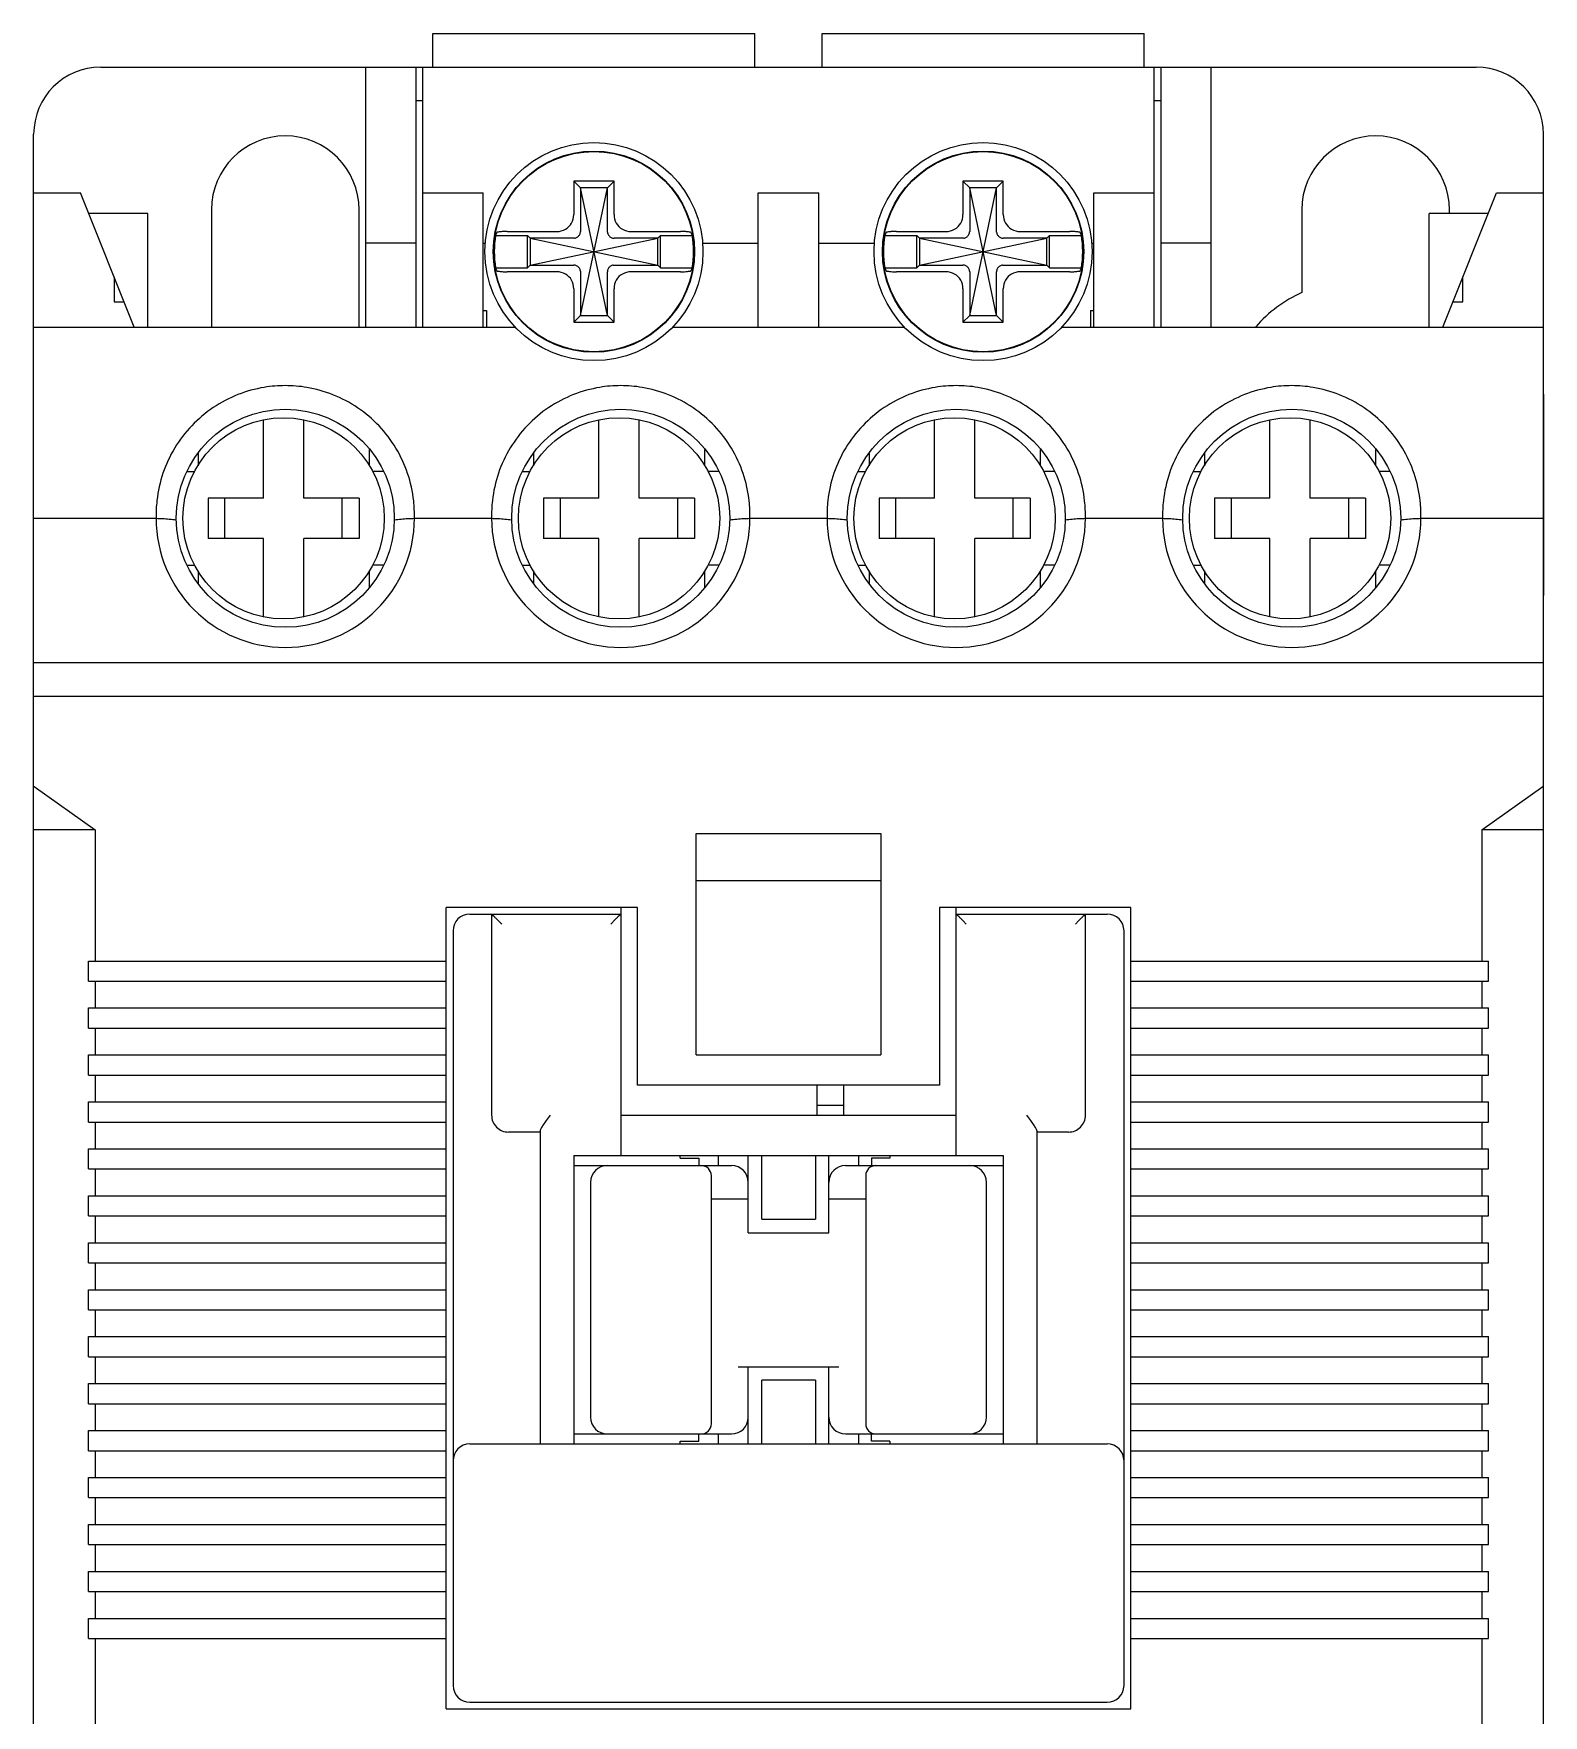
# Model space of a CAD drawing. Header units: millimetres. Extents: x -2525 to -2220, y -734 to -658.
# Drawn here: x -2525.5 to -2480.5, y -707.7 to -657.6 of the extents above; entities that cross this region are included whole.
import ezdxf

# ---------------------------------------------------------------- set-up
doc = ezdxf.new("R2010")
doc.units = ezdxf.units.MM

msp = doc.modelspace()

# ---------------------------------------------------------------- linework, layer by layer
at = {"linetype": 'Continuous'}
for p, q in [((-2513.573, -658.564), (-2513.573, -657.564)), ((-2513.573, -657.564), (-2503.973, -657.564)), ((-2503.973, -658.564), (-2503.973, -657.564)), ((-2501.973, -658.564), (-2501.973, -657.564)), ((-2501.973, -657.564), (-2492.373, -657.564)), ((-2492.373, -658.564), (-2492.373, -657.564)), ((-2523.473, -658.564), (-2482.473, -658.564)), ((-2515.573, -666.314), (-2515.573, -658.564)), ((-2514.073, -666.314), (-2514.073, -658.564)), ((-2513.873, -666.314), (-2513.873, -658.564)), ((-2492.073, -666.314), (-2492.073, -658.564)), ((-2491.873, -658.564), (-2491.873, -666.314)), ((-2490.373, -666.314), (-2490.373, -658.564)), ((-2513.873, -659.564), (-2514.073, -659.564)), ((-2491.873, -659.564), (-2492.073, -659.564)), ((-2525.473, -730.064), (-2525.473, -660.564)), ((-2480.473, -730.064), (-2480.473, -660.564)), ((-2525.473, -662.314), (-2524.073, -662.314)), ((-2522.473, -666.314), (-2524.073, -662.314)), ((-2513.873, -662.314), (-2512.073, -662.314)), ((-2512.073, -666.314), (-2512.073, -662.314)), ((-2509.373, -661.964), (-2509.373, -662.959)), ((-2509.173, -662.164), (-2509.373, -661.964)), ((-2508.173, -661.964), (-2509.373, -661.964)), ((-2509.173, -665.964), (-2508.373, -662.164)), ((-2509.173, -662.164), (-2509.173, -663.462)), ((-2508.373, -665.964), (-2509.173, -662.164)), ((-2508.373, -662.164), (-2509.173, -662.164)), ((-2508.373, -662.164), (-2508.173, -661.964)), ((-2508.373, -663.462), (-2508.373, -662.164)), ((-2508.173, -662.959), (-2508.173, -661.964)), ((-2503.873, -666.314), (-2503.873, -662.314)), ((-2503.873, -662.314), (-2502.073, -662.314)), ((-2502.073, -666.314), (-2502.073, -662.314)), ((-2497.773, -661.964), (-2497.773, -662.959)), ((-2497.573, -662.164), (-2497.773, -661.964)), ((-2496.573, -661.964), (-2497.773, -661.964)), ((-2497.573, -665.964), (-2496.773, -662.164)), ((-2497.573, -662.164), (-2497.573, -663.462)), ((-2496.773, -665.964), (-2497.573, -662.164)), ((-2496.773, -662.164), (-2497.573, -662.164)), ((-2496.773, -662.164), (-2496.573, -661.964)), ((-2496.773, -663.462), (-2496.773, -662.164)), ((-2496.573, -662.959), (-2496.573, -661.964)), ((-2493.873, -666.314), (-2493.873, -662.314)), ((-2493.873, -662.314), (-2492.073, -662.314)), ((-2483.473, -666.314), (-2481.873, -662.314)), ((-2481.873, -662.314), (-2480.473, -662.314)), ((-2520.173, -662.814), (-2520.173, -666.314)), ((-2515.773, -666.314), (-2515.773, -662.814)), ((-2487.673, -662.814), (-2487.673, -665.283)), ((-2483.273, -662.927), (-2483.273, -662.814)), ((-2522.073, -662.927), (-2523.827, -662.927)), ((-2522.073, -666.314), (-2522.073, -662.927)), ((-2483.873, -666.314), (-2483.873, -662.927)), ((-2482.12, -662.927), (-2483.873, -662.927)), ((-2514.073, -663.814), (-2515.573, -663.814)), ((-2512.073, -663.814), (-2512.014, -663.814)), ((-2511.703, -663.584), (-2510.753, -663.584)), ((-2511.357, -663.464), (-2509.878, -663.464)), ((-2510.753, -664.544), (-2510.753, -663.584)), ((-2510.673, -663.664), (-2510.753, -663.584)), ((-2510.673, -663.664), (-2510.673, -664.464)), ((-2510.673, -663.664), (-2506.873, -664.464)), ((-2510.673, -664.464), (-2506.873, -663.664)), ((-2509.375, -663.664), (-2510.673, -663.664)), ((-2506.873, -663.664), (-2508.171, -663.664)), ((-2507.668, -663.464), (-2506.189, -663.464)), ((-2506.873, -663.664), (-2506.793, -663.584)), ((-2506.873, -664.464), (-2506.873, -663.664)), ((-2506.793, -664.544), (-2506.793, -663.584)), ((-2506.793, -663.584), (-2505.844, -663.584)), ((-2505.533, -663.814), (-2503.873, -663.814)), ((-2502.073, -663.814), (-2500.414, -663.814)), ((-2500.103, -663.584), (-2499.153, -663.584)), ((-2499.757, -663.464), (-2498.278, -663.464)), ((-2499.153, -664.544), (-2499.153, -663.584)), ((-2499.073, -663.664), (-2499.153, -663.584)), ((-2499.073, -663.664), (-2499.073, -664.464)), ((-2499.073, -664.464), (-2495.273, -663.664)), ((-2497.775, -663.664), (-2499.073, -663.664)), ((-2499.073, -663.664), (-2495.273, -664.464)), ((-2495.273, -663.664), (-2496.571, -663.664)), ((-2496.068, -663.464), (-2494.589, -663.464)), ((-2495.273, -663.664), (-2495.193, -663.584)), ((-2495.273, -664.464), (-2495.273, -663.664)), ((-2495.193, -664.544), (-2495.193, -663.584)), ((-2495.193, -663.584), (-2494.244, -663.584)), ((-2493.933, -663.814), (-2493.873, -663.814)), ((-2490.373, -663.814), (-2491.873, -663.814)), ((-2523.073, -664.814), (-2523.073, -665.564)), ((-2511.703, -664.544), (-2510.753, -664.544)), ((-2509.878, -664.664), (-2511.357, -664.664)), ((-2510.673, -664.464), (-2510.753, -664.544)), ((-2510.673, -664.464), (-2509.375, -664.464)), ((-2509.173, -664.666), (-2509.173, -665.964)), ((-2508.373, -665.964), (-2508.373, -664.666)), ((-2508.171, -664.464), (-2506.873, -664.464)), ((-2506.189, -664.664), (-2507.668, -664.664)), ((-2506.873, -664.464), (-2506.793, -664.544)), ((-2506.793, -664.544), (-2505.844, -664.544)), ((-2500.103, -664.544), (-2499.153, -664.544)), ((-2498.278, -664.664), (-2499.757, -664.664)), ((-2499.073, -664.464), (-2499.153, -664.544)), ((-2499.073, -664.464), (-2497.775, -664.464)), ((-2497.573, -664.666), (-2497.573, -665.964)), ((-2496.773, -665.964), (-2496.773, -664.666)), ((-2496.571, -664.464), (-2495.273, -664.464)), ((-2494.589, -664.664), (-2496.068, -664.664)), ((-2495.273, -664.464), (-2495.193, -664.544)), ((-2495.193, -664.544), (-2494.244, -664.544)), ((-2482.873, -665.564), (-2482.873, -664.814)), ((-2509.373, -665.169), (-2509.373, -666.164)), ((-2508.173, -666.164), (-2508.173, -665.169)), ((-2497.773, -665.169), (-2497.773, -666.164)), ((-2496.573, -666.164), (-2496.573, -665.169)), ((-2523.073, -665.564), (-2522.773, -665.564)), ((-2512.073, -665.814), (-2511.973, -665.814)), ((-2511.973, -665.814), (-2511.973, -666.314)), ((-2493.973, -665.814), (-2493.973, -666.314)), ((-2493.973, -665.814), (-2493.873, -665.814)), ((-2483.173, -665.564), (-2482.873, -665.564)), ((-2525.473, -666.314), (-2511.119, -666.314)), ((-2509.173, -665.964), (-2509.373, -666.164)), ((-2509.373, -666.164), (-2508.173, -666.164)), ((-2509.173, -665.964), (-2508.373, -665.964)), ((-2508.373, -665.964), (-2508.173, -666.164)), ((-2506.428, -666.314), (-2499.519, -666.314)), ((-2497.573, -665.964), (-2497.773, -666.164)), ((-2497.773, -666.164), (-2496.573, -666.164)), ((-2497.573, -665.964), (-2496.773, -665.964)), ((-2496.773, -665.964), (-2496.573, -666.164)), ((-2494.828, -666.314), (-2480.473, -666.314)), ((-2518.623, -671.414), (-2518.623, -669.074)), ((-2517.423, -671.414), (-2517.423, -669.074)), ((-2508.623, -671.414), (-2508.623, -669.074)), ((-2507.423, -671.414), (-2507.423, -669.074)), ((-2498.623, -671.414), (-2498.623, -669.074)), ((-2497.423, -671.414), (-2497.423, -669.074)), ((-2488.623, -671.414), (-2488.623, -669.074)), ((-2487.423, -671.414), (-2487.423, -669.074)), ((-2520.573, -670.085), (-2520.573, -670.449)), ((-2515.473, -669.963), (-2515.473, -670.449)), ((-2510.573, -670.085), (-2510.573, -670.449)), ((-2505.473, -669.963), (-2505.473, -670.449)), ((-2500.573, -670.085), (-2500.573, -670.449)), ((-2495.473, -669.963), (-2495.473, -670.449)), ((-2490.573, -670.085), (-2490.573, -670.449)), ((-2485.473, -669.963), (-2485.473, -670.449)), ((-2520.891, -670.614), (-2520.673, -670.614)), ((-2515.055, -670.614), (-2515.374, -670.614)), ((-2510.891, -670.614), (-2510.673, -670.614)), ((-2505.055, -670.614), (-2505.374, -670.614)), ((-2500.891, -670.614), (-2500.673, -670.614)), ((-2495.055, -670.614), (-2495.374, -670.614)), ((-2490.891, -670.614), (-2490.673, -670.614)), ((-2485.055, -670.614), (-2485.374, -670.614)), ((-2520.273, -671.414), (-2520.273, -672.614)), ((-2518.623, -671.414), (-2520.273, -671.414)), ((-2519.773, -672.614), (-2519.773, -671.414)), ((-2515.773, -671.414), (-2517.423, -671.414)), ((-2516.273, -672.614), (-2516.273, -671.414)), ((-2515.773, -671.414), (-2515.773, -672.614)), ((-2510.273, -671.414), (-2510.273, -672.614)), ((-2508.623, -671.414), (-2510.273, -671.414)), ((-2509.773, -672.614), (-2509.773, -671.414)), ((-2505.773, -671.414), (-2507.423, -671.414)), ((-2506.273, -672.614), (-2506.273, -671.414)), ((-2505.773, -671.414), (-2505.773, -672.614)), ((-2500.273, -671.414), (-2500.273, -672.614)), ((-2498.623, -671.414), (-2500.273, -671.414)), ((-2499.773, -672.614), (-2499.773, -671.414)), ((-2495.773, -671.414), (-2497.423, -671.414)), ((-2496.273, -672.614), (-2496.273, -671.414)), ((-2495.773, -671.414), (-2495.773, -672.614)), ((-2490.273, -671.414), (-2490.273, -672.614)), ((-2488.623, -671.414), (-2490.273, -671.414)), ((-2489.773, -672.614), (-2489.773, -671.414)), ((-2485.773, -671.414), (-2487.423, -671.414)), ((-2486.273, -672.614), (-2486.273, -671.414)), ((-2485.773, -671.414), (-2485.773, -672.614)), ((-2525.473, -672.014), (-2521.823, -672.014)), ((-2514.123, -672.014), (-2511.823, -672.014)), ((-2504.123, -672.014), (-2501.823, -672.014)), ((-2494.123, -672.014), (-2491.823, -672.014)), ((-2484.123, -672.014), (-2480.473, -672.014)), ((-2518.623, -672.614), (-2520.273, -672.614)), ((-2518.623, -674.953), (-2518.623, -672.614)), ((-2517.423, -674.953), (-2517.423, -672.614)), ((-2515.773, -672.614), (-2517.423, -672.614)), ((-2508.623, -672.614), (-2510.273, -672.614)), ((-2508.623, -674.953), (-2508.623, -672.614)), ((-2507.423, -674.953), (-2507.423, -672.614)), ((-2505.773, -672.614), (-2507.423, -672.614)), ((-2498.623, -672.614), (-2500.273, -672.614)), ((-2498.623, -674.953), (-2498.623, -672.614)), ((-2497.423, -674.953), (-2497.423, -672.614)), ((-2495.773, -672.614), (-2497.423, -672.614)), ((-2488.623, -672.614), (-2490.273, -672.614)), ((-2488.623, -674.953), (-2488.623, -672.614)), ((-2487.423, -674.953), (-2487.423, -672.614)), ((-2485.773, -672.614), (-2487.423, -672.614)), ((-2520.895, -673.414), (-2520.673, -673.414)), ((-2520.573, -673.578), (-2520.573, -673.946)), ((-2515.473, -673.578), (-2515.473, -674.066)), ((-2515.052, -673.414), (-2515.374, -673.414)), ((-2510.895, -673.414), (-2510.673, -673.414)), ((-2510.573, -673.578), (-2510.573, -673.946)), ((-2505.473, -673.578), (-2505.473, -674.066)), ((-2505.052, -673.414), (-2505.374, -673.414)), ((-2500.895, -673.414), (-2500.673, -673.414)), ((-2500.573, -673.578), (-2500.573, -673.946)), ((-2495.473, -673.578), (-2495.473, -674.066)), ((-2495.052, -673.414), (-2495.374, -673.414)), ((-2490.895, -673.414), (-2490.673, -673.414)), ((-2490.573, -673.578), (-2490.573, -673.946)), ((-2485.473, -673.578), (-2485.473, -674.066)), ((-2485.052, -673.414), (-2485.374, -673.414)), ((-2525.473, -676.314), (-2480.473, -676.314)), ((-2525.473, -677.314), (-2480.473, -677.314)), ((-2525.473, -680.014), (-2525.459, -680.014)), ((-2525.459, -680.014), (-2523.635, -681.304)), ((-2482.312, -681.304), (-2480.488, -680.014)), ((-2480.488, -680.014), (-2480.473, -680.014)), ((-2523.635, -681.304), (-2525.473, -681.304)), ((-2480.473, -681.304), (-2482.312, -681.304))]:
    msp.add_line(p, q, dxfattribs=at)
at = {"color": 7, "linetype": 'Continuous'}
for p, q in [((-2480.473, -664.514), (-2480.473, -663.814)), ((-2480.473, -664.814), (-2480.473, -664.514)), ((-2480.473, -668.314), (-2480.473, -664.814)), ((-2480.473, -668.314), (-2480.473, -674.314)), ((-2480.473, -679.314), (-2480.473, -674.314)), ((-2480.473, -680.314), (-2480.473, -679.314)), ((-2480.473, -710.314), (-2480.473, -680.314)), ((-2523.635, -681.304), (-2523.635, -685.214)), ((-2505.723, -688.014), (-2505.723, -681.414)), ((-2505.723, -681.414), (-2500.223, -681.414)), ((-2500.223, -681.414), (-2500.223, -688.014)), ((-2482.312, -681.304), (-2482.312, -685.214)), ((-2505.723, -682.814), (-2500.223, -682.814)), ((-2513.173, -707.514), (-2513.173, -683.614)), ((-2507.473, -683.614), (-2513.173, -683.614)), ((-2512.473, -683.814), (-2507.973, -683.814)), ((-2511.823, -683.814), (-2511.823, -689.814)), ((-2507.973, -683.614), (-2507.973, -691.014)), ((-2507.473, -688.914), (-2507.473, -683.614)), ((-2498.473, -683.614), (-2498.473, -688.914)), ((-2492.773, -683.614), (-2498.473, -683.614)), ((-2497.973, -691.014), (-2497.973, -683.614)), ((-2497.973, -683.814), (-2493.473, -683.814)), ((-2494.123, -689.814), (-2494.123, -683.814)), ((-2492.773, -707.514), (-2492.773, -683.614)), ((-2512.973, -684.314), (-2512.973, -706.814)), ((-2492.973, -706.814), (-2492.973, -684.314)), ((-2523.835, -685.814), (-2523.835, -685.214)), ((-2523.835, -685.214), (-2513.173, -685.214)), ((-2492.773, -685.214), (-2482.112, -685.214)), ((-2482.112, -685.814), (-2482.112, -685.214)), ((-2523.835, -685.814), (-2513.173, -685.814)), ((-2523.635, -685.814), (-2523.635, -686.614)), ((-2492.773, -685.814), (-2482.112, -685.814)), ((-2482.312, -685.814), (-2482.312, -686.614)), ((-2523.835, -687.214), (-2523.835, -686.614)), ((-2523.835, -686.614), (-2513.173, -686.614)), ((-2492.773, -686.614), (-2482.112, -686.614)), ((-2482.112, -687.214), (-2482.112, -686.614)), ((-2523.835, -687.214), (-2513.173, -687.214)), ((-2523.635, -687.214), (-2523.635, -688.014)), ((-2492.773, -687.214), (-2482.112, -687.214)), ((-2482.312, -687.214), (-2482.312, -688.014)), ((-2523.835, -688.614), (-2523.835, -688.014)), ((-2523.835, -688.014), (-2513.173, -688.014)), ((-2505.723, -688.014), (-2500.223, -688.014)), ((-2492.773, -688.014), (-2482.112, -688.014)), ((-2482.112, -688.614), (-2482.112, -688.014)), ((-2523.835, -688.614), (-2513.173, -688.614)), ((-2523.635, -688.614), (-2523.635, -689.414)), ((-2498.473, -688.914), (-2507.473, -688.914)), ((-2502.123, -689.814), (-2502.123, -688.914)), ((-2501.323, -689.814), (-2501.323, -688.914)), ((-2492.773, -688.614), (-2482.112, -688.614)), ((-2482.312, -688.614), (-2482.312, -689.414)), ((-2523.835, -690.014), (-2523.835, -689.414)), ((-2523.835, -689.414), (-2513.173, -689.414)), ((-2492.773, -689.414), (-2482.112, -689.414)), ((-2482.112, -690.014), (-2482.112, -689.414)), ((-2507.973, -689.814), (-2497.973, -689.814)), ((-2502.123, -689.514), (-2501.323, -689.514)), ((-2523.835, -690.014), (-2513.173, -690.014)), ((-2523.635, -690.014), (-2523.635, -690.814)), ((-2510.373, -690.314), (-2511.323, -690.314)), ((-2510.373, -690.272), (-2510.373, -699.614)), ((-2495.573, -690.272), (-2495.573, -699.614)), ((-2494.623, -690.314), (-2495.573, -690.314)), ((-2492.773, -690.014), (-2482.112, -690.014)), ((-2482.312, -690.014), (-2482.312, -690.814)), ((-2523.835, -691.414), (-2523.835, -690.814)), ((-2523.835, -690.814), (-2513.173, -690.814)), ((-2492.773, -690.814), (-2482.112, -690.814)), ((-2482.112, -691.414), (-2482.112, -690.814)), ((-2523.835, -691.414), (-2513.173, -691.414)), ((-2523.635, -691.414), (-2523.635, -692.214)), ((-2509.373, -691.014), (-2509.373, -699.614)), ((-2509.373, -691.014), (-2496.573, -691.014)), ((-2509.373, -691.314), (-2504.673, -691.314)), ((-2506.198, -691.095), (-2506.198, -691.014)), ((-2506.198, -691.095), (-2505.648, -691.095)), ((-2505.648, -691.095), (-2505.648, -691.314)), ((-2505.073, -691.014), (-2505.073, -691.314)), ((-2504.173, -693.314), (-2504.173, -691.014)), ((-2503.773, -692.914), (-2503.773, -691.014)), ((-2502.173, -691.014), (-2502.173, -692.914)), ((-2501.773, -693.314), (-2501.773, -691.014)), ((-2501.273, -691.314), (-2496.573, -691.314)), ((-2500.873, -691.314), (-2500.873, -691.014)), ((-2500.498, -691.095), (-2500.498, -691.314)), ((-2499.948, -691.095), (-2500.498, -691.095)), ((-2499.948, -691.014), (-2499.948, -691.095)), ((-2496.573, -691.014), (-2496.573, -699.614)), ((-2492.773, -691.414), (-2482.112, -691.414)), ((-2482.312, -691.414), (-2482.312, -692.214)), ((-2508.873, -691.814), (-2508.873, -698.814)), ((-2505.273, -699.014), (-2505.273, -691.614)), ((-2500.673, -691.614), (-2500.673, -699.014)), ((-2497.073, -698.814), (-2497.073, -691.814)), ((-2523.835, -692.814), (-2523.835, -692.214)), ((-2523.835, -692.214), (-2513.173, -692.214)), ((-2504.173, -692.314), (-2505.273, -692.314)), ((-2500.673, -692.314), (-2501.773, -692.314)), ((-2492.773, -692.214), (-2482.112, -692.214)), ((-2482.112, -692.814), (-2482.112, -692.214)), ((-2523.835, -692.814), (-2513.173, -692.814)), ((-2523.635, -692.814), (-2523.635, -693.614)), ((-2503.773, -692.914), (-2502.173, -692.914)), ((-2492.773, -692.814), (-2482.112, -692.814)), ((-2482.312, -692.814), (-2482.312, -693.614)), ((-2504.173, -693.314), (-2501.773, -693.314)), ((-2523.835, -694.214), (-2523.835, -693.614)), ((-2523.835, -693.614), (-2513.173, -693.614)), ((-2492.773, -693.614), (-2482.112, -693.614)), ((-2482.112, -694.214), (-2482.112, -693.614)), ((-2523.835, -694.214), (-2513.173, -694.214)), ((-2523.635, -694.214), (-2523.635, -695.014)), ((-2492.773, -694.214), (-2482.112, -694.214)), ((-2482.312, -694.214), (-2482.312, -695.014)), ((-2523.835, -695.614), (-2523.835, -695.014)), ((-2523.835, -695.014), (-2513.173, -695.014)), ((-2492.773, -695.014), (-2482.112, -695.014)), ((-2482.112, -695.614), (-2482.112, -695.014)), ((-2523.835, -695.614), (-2513.173, -695.614)), ((-2523.635, -695.614), (-2523.635, -696.414)), ((-2492.773, -695.614), (-2482.112, -695.614)), ((-2482.312, -695.614), (-2482.312, -696.414)), ((-2523.835, -697.014), (-2523.835, -696.414)), ((-2523.835, -696.414), (-2513.173, -696.414)), ((-2492.773, -696.414), (-2482.112, -696.414)), ((-2482.112, -697.014), (-2482.112, -696.414)), ((-2523.835, -697.014), (-2513.173, -697.014)), ((-2523.635, -697.014), (-2523.635, -697.814)), ((-2504.473, -697.314), (-2501.473, -697.314)), ((-2504.173, -699.614), (-2504.173, -697.314)), ((-2501.773, -699.614), (-2501.773, -697.314)), ((-2492.773, -697.014), (-2482.112, -697.014)), ((-2482.312, -697.014), (-2482.312, -697.814)), ((-2523.835, -698.414), (-2523.835, -697.814)), ((-2523.835, -697.814), (-2513.173, -697.814)), ((-2503.773, -699.614), (-2503.773, -697.714)), ((-2502.173, -697.714), (-2503.773, -697.714)), ((-2502.173, -697.714), (-2502.173, -699.614)), ((-2492.773, -697.814), (-2482.112, -697.814)), ((-2482.112, -698.414), (-2482.112, -697.814)), ((-2523.835, -698.414), (-2513.173, -698.414)), ((-2523.635, -698.414), (-2523.635, -699.214)), ((-2492.773, -698.414), (-2482.112, -698.414)), ((-2482.312, -698.414), (-2482.312, -699.214)), ((-2523.835, -699.814), (-2523.835, -699.214)), ((-2523.835, -699.214), (-2513.173, -699.214)), ((-2509.373, -699.314), (-2504.673, -699.314)), ((-2505.648, -699.532), (-2505.648, -699.314)), ((-2505.073, -699.314), (-2505.073, -699.614)), ((-2501.273, -699.314), (-2496.573, -699.314)), ((-2500.873, -699.614), (-2500.873, -699.314)), ((-2500.498, -699.532), (-2500.498, -699.314)), ((-2492.773, -699.214), (-2482.112, -699.214)), ((-2482.112, -699.814), (-2482.112, -699.214)), ((-2523.835, -699.814), (-2513.173, -699.814)), ((-2523.635, -699.814), (-2523.635, -700.614)), ((-2512.473, -699.614), (-2493.473, -699.614)), ((-2506.198, -699.614), (-2506.198, -699.532)), ((-2506.198, -699.532), (-2505.648, -699.532)), ((-2499.948, -699.532), (-2500.498, -699.532)), ((-2499.948, -699.532), (-2499.948, -699.614)), ((-2492.773, -699.814), (-2482.112, -699.814)), ((-2482.312, -699.814), (-2482.312, -700.614)), ((-2523.835, -701.214), (-2523.835, -700.614)), ((-2523.835, -700.614), (-2513.173, -700.614)), ((-2492.773, -700.614), (-2482.112, -700.614)), ((-2482.112, -701.214), (-2482.112, -700.614)), ((-2523.835, -701.214), (-2513.173, -701.214)), ((-2523.635, -701.214), (-2523.635, -702.014)), ((-2492.773, -701.214), (-2482.112, -701.214)), ((-2482.312, -701.214), (-2482.312, -702.014)), ((-2523.835, -702.614), (-2523.835, -702.014)), ((-2523.835, -702.014), (-2513.173, -702.014)), ((-2492.773, -702.014), (-2482.112, -702.014)), ((-2482.112, -702.614), (-2482.112, -702.014)), ((-2523.835, -702.614), (-2513.173, -702.614)), ((-2523.635, -702.614), (-2523.635, -703.414)), ((-2492.773, -702.614), (-2482.112, -702.614)), ((-2482.312, -702.614), (-2482.312, -703.414)), ((-2523.835, -704.014), (-2523.835, -703.414)), ((-2523.835, -703.414), (-2513.173, -703.414)), ((-2492.773, -703.414), (-2482.112, -703.414)), ((-2482.112, -704.014), (-2482.112, -703.414)), ((-2523.835, -704.014), (-2513.173, -704.014)), ((-2523.635, -704.014), (-2523.635, -704.814)), ((-2492.773, -704.014), (-2482.112, -704.014)), ((-2482.312, -704.014), (-2482.312, -704.814)), ((-2523.835, -705.414), (-2523.835, -704.814)), ((-2523.835, -704.814), (-2513.173, -704.814)), ((-2492.773, -704.814), (-2482.112, -704.814)), ((-2482.112, -705.414), (-2482.112, -704.814)), ((-2523.835, -705.414), (-2513.173, -705.414)), ((-2523.635, -705.414), (-2523.635, -709.324)), ((-2492.773, -705.414), (-2482.112, -705.414)), ((-2482.312, -705.414), (-2482.312, -709.324)), ((-2512.473, -707.314), (-2493.473, -707.314)), ((-2513.173, -707.514), (-2492.773, -707.514))]:
    msp.add_line(p, q, dxfattribs=at)
at = {"linetype": 'Continuous'}
for centre, radius in [((-2508.773, -664.064), 3.25), ((-2497.173, -664.064), 3.25), ((-2508.773, -664.064), 3), ((-2508.773, -664.064), 2.986), ((-2497.173, -664.064), 3), ((-2497.173, -664.064), 2.986), ((-2517.973, -672.014), 3.25), ((-2507.973, -672.014), 3.25), ((-2497.973, -672.014), 3.25), ((-2487.973, -672.014), 3.25), ((-2518.023, -672.014), 3), ((-2508.023, -672.014), 3), ((-2498.023, -672.014), 3), ((-2488.023, -672.014), 3)]:
    msp.add_circle(centre, radius, dxfattribs=at)
for centre, radius, start, end in [((-2523.473, -660.564), 2, 90, 180), ((-2482.473, -660.564), 2, 0, 90), ((-2517.973, -662.814), 2.2, 0, 180), ((-2485.473, -662.814), 2.2, 0, 180), ((-2508.773, -664.064), 2.969, 170.6948, 189.3052), ((-2508.773, -664.064), 2.969, 350.6948, 9.3052), ((-2497.173, -664.064), 2.969, 170.6948, 189.3052), ((-2497.173, -664.064), 2.969, 350.6948, 9.3052), ((-2485.973, -669.014), 4.1, 114.4963, 138.5924), ((-2517.973, -672.014), 3.85, 180, 0), ((-2507.973, -672.014), 3.85, 180, 0), ((-2497.973, -672.014), 3.85, 180, 0), ((-2487.973, -672.014), 3.85, 180, 0)]:
    msp.add_arc(centre, radius, start, end, dxfattribs=at)
at = {"color": 7, "linetype": 'Continuous'}
for centre, radius, start, end in [((-2512.473, -684.314), 0.5, 90, 180), ((-2493.473, -684.314), 0.5, 0, 90), ((-2511.323, -689.814), 0.5, 180.0012, 270.05), ((-2494.623, -689.814), 0.5, 269.9753, 0.0055), ((-2508.373, -691.814), 0.5, 90, 180), ((-2505.573, -691.614), 0.3, 0, 90), ((-2504.673, -691.814), 0.5, 0, 90), ((-2501.273, -691.814), 0.5, 90, 180), ((-2500.373, -691.614), 0.3, 90, 180), ((-2497.573, -691.814), 0.5, 0, 90), ((-2508.373, -698.814), 0.5, 180, 270), ((-2504.673, -698.814), 0.5, 270, 0), ((-2501.273, -698.814), 0.5, 180, 270), ((-2497.573, -698.814), 0.5, 270, 0), ((-2505.573, -699.014), 0.3, 270, 0), ((-2500.373, -699.014), 0.3, 180, 270), ((-2512.473, -700.114), 0.5, 90, 180), ((-2493.473, -700.114), 0.5, 0, 90), ((-2512.473, -706.814), 0.5, 180, 270), ((-2493.473, -706.814), 0.5, 270, 0)]:
    msp.add_arc(centre, radius, start, end, dxfattribs=at)
at = {"linetype": 'Continuous'}
for points, knots in [([(-2509.878, -663.464), (-2509.791, -663.464), (-2509.613, -663.419), (-2509.418, -663.225), (-2509.373, -663.047), (-2509.373, -662.959)], [0, 0, 0, 0, 0.2631051, 0.5226062, 0.7862191, 0.7862191, 0.7862191, 0.7862191]), ([(-2508.173, -662.959), (-2508.173, -663.046), (-2508.128, -663.225), (-2507.935, -663.419), (-2507.756, -663.464), (-2507.668, -663.464)], [0, 0, 0, 0, 0.2631621, 0.5225616, 0.7862192, 0.7862192, 0.7862192, 0.7862192]), ([(-2498.278, -663.464), (-2498.191, -663.464), (-2498.013, -663.419), (-2497.818, -663.225), (-2497.773, -663.047), (-2497.773, -662.959)], [0, 0, 0, 0, 0.2631051, 0.5226062, 0.7862191, 0.7862191, 0.7862191, 0.7862191]), ([(-2496.573, -662.959), (-2496.573, -663.046), (-2496.528, -663.225), (-2496.335, -663.419), (-2496.156, -663.464), (-2496.068, -663.464)], [0, 0, 0, 0, 0.2631621, 0.5225616, 0.7862192, 0.7862192, 0.7862192, 0.7862192]), ([(-2511.671, -663.493), (-2511.674, -663.503), (-2511.682, -663.523), (-2511.692, -663.553), (-2511.699, -663.574), (-2511.703, -663.584)], [0, 0, 0, 0, 0.03206305, 0.06410962, 0.09614328, 0.09614328, 0.09614328, 0.09614328]), ([(-2511.357, -663.464), (-2511.409, -663.464), (-2511.503, -663.463), (-2511.594, -663.48), (-2511.665, -663.478), (-2511.671, -663.493)], [0, 0, 0, 0, 0.1532713, 0.2685235, 0.3159476, 0.3159476, 0.3159476, 0.3159476]), ([(-2509.351, -663.662), (-2509.354, -663.662), (-2509.359, -663.663), (-2509.367, -663.664), (-2509.373, -663.664), (-2509.375, -663.664)], [0, 0, 0, 0, 0.00795589, 0.01605689, 0.02427723, 0.02427723, 0.02427723, 0.02427723]), ([(-2509.351, -663.662), (-2509.322, -663.658), (-2509.265, -663.636), (-2509.201, -663.572), (-2509.179, -663.515), (-2509.175, -663.486)], [0, 0, 0, 0, 0.0874412, 0.1770622, 0.2645034, 0.2645034, 0.2645034, 0.2645034]), ([(-2509.175, -663.486), (-2509.175, -663.483), (-2509.174, -663.478), (-2509.174, -663.47), (-2509.173, -663.464), (-2509.173, -663.462)], [0, 0, 0, 0, 0.00795589, 0.01605689, 0.02427723, 0.02427723, 0.02427723, 0.02427723]), ([(-2508.372, -663.486), (-2508.372, -663.483), (-2508.373, -663.478), (-2508.373, -663.47), (-2508.373, -663.464), (-2508.373, -663.462)], [0, 0, 0, 0, 0.00795589, 0.01605689, 0.02427723, 0.02427723, 0.02427723, 0.02427723]), ([(-2508.372, -663.486), (-2508.368, -663.515), (-2508.346, -663.572), (-2508.282, -663.636), (-2508.224, -663.658), (-2508.196, -663.662)], [0, 0, 0, 0, 0.0874412, 0.1770622, 0.2645034, 0.2645034, 0.2645034, 0.2645034]), ([(-2508.196, -663.662), (-2508.193, -663.662), (-2508.188, -663.663), (-2508.18, -663.664), (-2508.174, -663.664), (-2508.171, -663.664)], [0, 0, 0, 0, 0.00795589, 0.01605689, 0.02427723, 0.02427723, 0.02427723, 0.02427723]), ([(-2505.876, -663.493), (-2505.882, -663.478), (-2505.953, -663.48), (-2506.044, -663.463), (-2506.138, -663.464), (-2506.189, -663.464)], [0, 0, 0, 0, 0.0474242, 0.1626764, 0.3159476, 0.3159476, 0.3159476, 0.3159476]), ([(-2505.844, -663.584), (-2505.847, -663.574), (-2505.854, -663.553), (-2505.865, -663.523), (-2505.872, -663.503), (-2505.876, -663.493)], [0, 0, 0, 0, 0.03203366, 0.06408023, 0.09614328, 0.09614328, 0.09614328, 0.09614328]), ([(-2500.071, -663.493), (-2500.074, -663.503), (-2500.082, -663.523), (-2500.092, -663.553), (-2500.099, -663.574), (-2500.103, -663.584)], [0, 0, 0, 0, 0.03206305, 0.06410962, 0.09614328, 0.09614328, 0.09614328, 0.09614328]), ([(-2499.757, -663.464), (-2499.809, -663.464), (-2499.903, -663.463), (-2499.994, -663.48), (-2500.065, -663.478), (-2500.071, -663.493)], [0, 0, 0, 0, 0.1532713, 0.2685235, 0.3159476, 0.3159476, 0.3159476, 0.3159476]), ([(-2497.751, -663.662), (-2497.754, -663.662), (-2497.759, -663.663), (-2497.767, -663.664), (-2497.773, -663.664), (-2497.775, -663.664)], [0, 0, 0, 0, 0.00795589, 0.01605689, 0.02427723, 0.02427723, 0.02427723, 0.02427723]), ([(-2497.751, -663.662), (-2497.722, -663.658), (-2497.665, -663.636), (-2497.601, -663.572), (-2497.579, -663.515), (-2497.575, -663.486)], [0, 0, 0, 0, 0.0874412, 0.1770622, 0.2645034, 0.2645034, 0.2645034, 0.2645034]), ([(-2497.575, -663.486), (-2497.575, -663.483), (-2497.574, -663.478), (-2497.574, -663.47), (-2497.573, -663.464), (-2497.573, -663.462)], [0, 0, 0, 0, 0.00795589, 0.01605689, 0.02427723, 0.02427723, 0.02427723, 0.02427723]), ([(-2496.772, -663.486), (-2496.772, -663.483), (-2496.773, -663.478), (-2496.773, -663.47), (-2496.773, -663.464), (-2496.773, -663.462)], [0, 0, 0, 0, 0.00795589, 0.01605689, 0.02427723, 0.02427723, 0.02427723, 0.02427723]), ([(-2496.772, -663.486), (-2496.768, -663.515), (-2496.746, -663.572), (-2496.682, -663.636), (-2496.624, -663.658), (-2496.596, -663.662)], [0, 0, 0, 0, 0.0874412, 0.1770622, 0.2645034, 0.2645034, 0.2645034, 0.2645034]), ([(-2496.596, -663.662), (-2496.593, -663.662), (-2496.588, -663.663), (-2496.58, -663.664), (-2496.574, -663.664), (-2496.571, -663.664)], [0, 0, 0, 0, 0.00795589, 0.01605689, 0.02427723, 0.02427723, 0.02427723, 0.02427723]), ([(-2494.276, -663.493), (-2494.282, -663.478), (-2494.353, -663.48), (-2494.444, -663.463), (-2494.538, -663.464), (-2494.589, -663.464)], [0, 0, 0, 0, 0.0474242, 0.1626764, 0.3159476, 0.3159476, 0.3159476, 0.3159476]), ([(-2494.244, -663.584), (-2494.247, -663.574), (-2494.254, -663.553), (-2494.265, -663.523), (-2494.272, -663.503), (-2494.276, -663.493)], [0, 0, 0, 0, 0.03203366, 0.06408023, 0.09614328, 0.09614328, 0.09614328, 0.09614328]), ([(-2511.703, -664.544), (-2511.699, -664.554), (-2511.692, -664.574), (-2511.682, -664.604), (-2511.674, -664.624), (-2511.671, -664.634)], [0, 0, 0, 0, 0.03203366, 0.06408023, 0.09614328, 0.09614328, 0.09614328, 0.09614328]), ([(-2511.671, -664.634), (-2511.665, -664.649), (-2511.594, -664.647), (-2511.503, -664.665), (-2511.409, -664.664), (-2511.357, -664.664)], [0, 0, 0, 0, 0.0474242, 0.1626764, 0.3159476, 0.3159476, 0.3159476, 0.3159476]), ([(-2509.373, -665.169), (-2509.373, -665.081), (-2509.418, -664.903), (-2509.612, -664.709), (-2509.79, -664.664), (-2509.878, -664.664)], [0, 0, 0, 0, 0.2631621, 0.5225616, 0.7862192, 0.7862192, 0.7862192, 0.7862192]), ([(-2509.351, -664.465), (-2509.354, -664.465), (-2509.359, -664.464), (-2509.367, -664.464), (-2509.373, -664.464), (-2509.375, -664.464)], [0, 0, 0, 0, 0.00795589, 0.01605689, 0.02427723, 0.02427723, 0.02427723, 0.02427723]), ([(-2509.175, -664.641), (-2509.179, -664.613), (-2509.201, -664.555), (-2509.265, -664.492), (-2509.322, -664.469), (-2509.351, -664.465)], [0, 0, 0, 0, 0.0874412, 0.1770622, 0.2645034, 0.2645034, 0.2645034, 0.2645034]), ([(-2509.175, -664.641), (-2509.175, -664.644), (-2509.174, -664.649), (-2509.174, -664.657), (-2509.173, -664.663), (-2509.173, -664.666)], [0, 0, 0, 0, 0.00795589, 0.01605689, 0.02427723, 0.02427723, 0.02427723, 0.02427723]), ([(-2508.372, -664.641), (-2508.372, -664.644), (-2508.373, -664.649), (-2508.373, -664.657), (-2508.373, -664.663), (-2508.373, -664.666)], [0, 0, 0, 0, 0.00795589, 0.01605689, 0.02427723, 0.02427723, 0.02427723, 0.02427723]), ([(-2508.196, -664.465), (-2508.224, -664.469), (-2508.282, -664.492), (-2508.346, -664.555), (-2508.368, -664.613), (-2508.372, -664.641)], [0, 0, 0, 0, 0.0874412, 0.1770622, 0.2645034, 0.2645034, 0.2645034, 0.2645034]), ([(-2508.196, -664.465), (-2508.193, -664.465), (-2508.188, -664.464), (-2508.18, -664.464), (-2508.174, -664.464), (-2508.171, -664.464)], [0, 0, 0, 0, 0.00795589, 0.01605689, 0.02427723, 0.02427723, 0.02427723, 0.02427723]), ([(-2507.668, -664.664), (-2507.756, -664.664), (-2507.934, -664.709), (-2508.128, -664.902), (-2508.173, -665.081), (-2508.173, -665.169)], [0, 0, 0, 0, 0.2632141, 0.522521, 0.7862193, 0.7862193, 0.7862193, 0.7862193]), ([(-2506.189, -664.664), (-2506.138, -664.664), (-2506.044, -664.665), (-2505.953, -664.647), (-2505.882, -664.649), (-2505.876, -664.634)], [0, 0, 0, 0, 0.1532713, 0.2685235, 0.3159476, 0.3159476, 0.3159476, 0.3159476]), ([(-2505.876, -664.634), (-2505.872, -664.624), (-2505.865, -664.604), (-2505.854, -664.574), (-2505.847, -664.554), (-2505.844, -664.544)], [0, 0, 0, 0, 0.03206305, 0.06410962, 0.09614328, 0.09614328, 0.09614328, 0.09614328]), ([(-2500.103, -664.544), (-2500.099, -664.554), (-2500.092, -664.574), (-2500.082, -664.604), (-2500.074, -664.624), (-2500.071, -664.634)], [0, 0, 0, 0, 0.03203366, 0.06408023, 0.09614328, 0.09614328, 0.09614328, 0.09614328]), ([(-2500.071, -664.634), (-2500.065, -664.649), (-2499.994, -664.647), (-2499.903, -664.665), (-2499.809, -664.664), (-2499.757, -664.664)], [0, 0, 0, 0, 0.0474242, 0.1626764, 0.3159476, 0.3159476, 0.3159476, 0.3159476]), ([(-2497.773, -665.169), (-2497.773, -665.081), (-2497.818, -664.903), (-2498.012, -664.709), (-2498.19, -664.664), (-2498.278, -664.664)], [0, 0, 0, 0, 0.2631621, 0.5225616, 0.7862192, 0.7862192, 0.7862192, 0.7862192]), ([(-2497.751, -664.465), (-2497.754, -664.465), (-2497.759, -664.464), (-2497.767, -664.464), (-2497.773, -664.464), (-2497.775, -664.464)], [0, 0, 0, 0, 0.00795589, 0.01605689, 0.02427723, 0.02427723, 0.02427723, 0.02427723]), ([(-2497.575, -664.641), (-2497.579, -664.613), (-2497.601, -664.555), (-2497.665, -664.492), (-2497.722, -664.469), (-2497.751, -664.465)], [0, 0, 0, 0, 0.0874412, 0.1770622, 0.2645034, 0.2645034, 0.2645034, 0.2645034]), ([(-2497.575, -664.641), (-2497.575, -664.644), (-2497.574, -664.649), (-2497.574, -664.657), (-2497.573, -664.663), (-2497.573, -664.666)], [0, 0, 0, 0, 0.00795589, 0.01605689, 0.02427723, 0.02427723, 0.02427723, 0.02427723]), ([(-2496.772, -664.641), (-2496.772, -664.644), (-2496.773, -664.649), (-2496.773, -664.657), (-2496.773, -664.663), (-2496.773, -664.666)], [0, 0, 0, 0, 0.00795589, 0.01605689, 0.02427723, 0.02427723, 0.02427723, 0.02427723]), ([(-2496.596, -664.465), (-2496.624, -664.469), (-2496.682, -664.492), (-2496.746, -664.555), (-2496.768, -664.613), (-2496.772, -664.641)], [0, 0, 0, 0, 0.0874412, 0.1770622, 0.2645034, 0.2645034, 0.2645034, 0.2645034]), ([(-2496.596, -664.465), (-2496.593, -664.465), (-2496.588, -664.464), (-2496.58, -664.464), (-2496.574, -664.464), (-2496.571, -664.464)], [0, 0, 0, 0, 0.00795589, 0.01605689, 0.02427723, 0.02427723, 0.02427723, 0.02427723]), ([(-2496.068, -664.664), (-2496.156, -664.664), (-2496.334, -664.709), (-2496.528, -664.902), (-2496.573, -665.081), (-2496.573, -665.169)], [0, 0, 0, 0, 0.2632141, 0.522521, 0.7862193, 0.7862193, 0.7862193, 0.7862193]), ([(-2494.589, -664.664), (-2494.538, -664.664), (-2494.444, -664.665), (-2494.353, -664.647), (-2494.282, -664.649), (-2494.276, -664.634)], [0, 0, 0, 0, 0.1532713, 0.2685235, 0.3159476, 0.3159476, 0.3159476, 0.3159476]), ([(-2494.276, -664.634), (-2494.272, -664.624), (-2494.265, -664.604), (-2494.254, -664.574), (-2494.247, -664.554), (-2494.244, -664.544)], [0, 0, 0, 0, 0.03206305, 0.06410962, 0.09614328, 0.09614328, 0.09614328, 0.09614328]), ([(-2517.973, -668.059), (-2518.183, -668.059), (-2518.664, -668.099), (-2519.4, -668.302), (-2520.139, -668.689), (-2520.782, -669.231), (-2521.292, -669.899), (-2521.647, -670.66), (-2521.788, -671.294), (-2521.823, -671.748), (-2521.824, -671.925), (-2521.822, -672.014)], [0, 0, 0, 0, 0.629311, 1.441717, 2.273262, 3.111221, 3.944368, 4.774815, 5.610361, 5.875698, 6.141277, 6.141277, 6.141277, 6.141277]), ([(-2514.125, -672.014), (-2514.123, -671.927), (-2514.124, -671.754), (-2514.157, -671.304), (-2514.296, -670.671), (-2514.648, -669.909), (-2515.157, -669.24), (-2515.798, -668.696), (-2516.535, -668.306), (-2517.274, -668.1), (-2517.76, -668.059), (-2517.973, -668.059)], [0, 0, 0, 0, 0.259515, 0.518792, 1.354364, 2.184854, 3.018045, 3.856045, 4.687633, 5.500085, 6.141241, 6.141241, 6.141241, 6.141241]), ([(-2507.973, -668.059), (-2508.183, -668.059), (-2508.664, -668.099), (-2509.4, -668.302), (-2510.139, -668.689), (-2510.782, -669.231), (-2511.292, -669.899), (-2511.647, -670.66), (-2511.788, -671.294), (-2511.823, -671.748), (-2511.824, -671.925), (-2511.822, -672.014)], [0, 0, 0, 0, 0.629311, 1.441717, 2.273262, 3.111221, 3.944368, 4.774815, 5.610361, 5.875698, 6.141277, 6.141277, 6.141277, 6.141277]), ([(-2504.125, -672.014), (-2504.123, -671.927), (-2504.124, -671.754), (-2504.157, -671.304), (-2504.296, -670.671), (-2504.648, -669.909), (-2505.157, -669.24), (-2505.798, -668.696), (-2506.535, -668.306), (-2507.274, -668.1), (-2507.76, -668.059), (-2507.973, -668.059)], [0, 0, 0, 0, 0.259515, 0.518792, 1.354364, 2.184854, 3.018045, 3.856045, 4.687633, 5.500085, 6.141241, 6.141241, 6.141241, 6.141241]), ([(-2497.973, -668.059), (-2498.183, -668.059), (-2498.664, -668.099), (-2499.4, -668.302), (-2500.139, -668.689), (-2500.782, -669.231), (-2501.292, -669.899), (-2501.647, -670.66), (-2501.788, -671.294), (-2501.823, -671.748), (-2501.824, -671.925), (-2501.822, -672.014)], [0, 0, 0, 0, 0.629311, 1.441717, 2.273262, 3.111221, 3.944368, 4.774815, 5.610361, 5.875698, 6.141277, 6.141277, 6.141277, 6.141277]), ([(-2494.125, -672.014), (-2494.123, -671.927), (-2494.124, -671.754), (-2494.157, -671.304), (-2494.296, -670.671), (-2494.648, -669.909), (-2495.157, -669.24), (-2495.798, -668.696), (-2496.535, -668.306), (-2497.274, -668.1), (-2497.76, -668.059), (-2497.973, -668.059)], [0, 0, 0, 0, 0.259515, 0.518792, 1.354364, 2.184854, 3.018045, 3.856045, 4.687633, 5.500085, 6.141241, 6.141241, 6.141241, 6.141241]), ([(-2487.973, -668.059), (-2488.183, -668.059), (-2488.664, -668.099), (-2489.4, -668.302), (-2490.139, -668.689), (-2490.782, -669.231), (-2491.292, -669.899), (-2491.647, -670.66), (-2491.788, -671.294), (-2491.823, -671.748), (-2491.824, -671.925), (-2491.822, -672.014)], [0, 0, 0, 0, 0.629311, 1.441717, 2.273262, 3.111221, 3.944368, 4.774815, 5.610361, 5.875698, 6.141277, 6.141277, 6.141277, 6.141277]), ([(-2484.125, -672.014), (-2484.123, -671.927), (-2484.124, -671.754), (-2484.157, -671.304), (-2484.296, -670.671), (-2484.648, -669.909), (-2485.157, -669.24), (-2485.798, -668.696), (-2486.535, -668.306), (-2487.274, -668.1), (-2487.76, -668.059), (-2487.973, -668.059)], [0, 0, 0, 0, 0.259515, 0.518792, 1.354364, 2.184854, 3.018045, 3.856045, 4.687633, 5.500085, 6.141241, 6.141241, 6.141241, 6.141241]), ([(-2521.823, -672.014), (-2521.759, -672.018), (-2521.627, -672.018), (-2521.427, -672.039), (-2521.292, -672.051), (-2521.223, -672.058)], [0, 0, 0, 0, 0.194646, 0.3953143, 0.6021111, 0.6021111, 0.6021111, 0.6021111]), ([(-2514.724, -672.058), (-2514.655, -672.051), (-2514.52, -672.039), (-2514.32, -672.018), (-2514.188, -672.018), (-2514.123, -672.014)], [0, 0, 0, 0, 0.2065632, 0.4071657, 0.602116, 0.602116, 0.602116, 0.602116]), ([(-2511.823, -672.014), (-2511.759, -672.018), (-2511.627, -672.018), (-2511.427, -672.039), (-2511.292, -672.051), (-2511.223, -672.058)], [0, 0, 0, 0, 0.194646, 0.3953143, 0.6021111, 0.6021111, 0.6021111, 0.6021111]), ([(-2504.724, -672.058), (-2504.655, -672.051), (-2504.52, -672.039), (-2504.32, -672.018), (-2504.188, -672.018), (-2504.123, -672.014)], [0, 0, 0, 0, 0.2065632, 0.4071657, 0.602116, 0.602116, 0.602116, 0.602116]), ([(-2501.823, -672.014), (-2501.759, -672.018), (-2501.627, -672.018), (-2501.427, -672.039), (-2501.292, -672.051), (-2501.223, -672.058)], [0, 0, 0, 0, 0.194646, 0.3953143, 0.6021111, 0.6021111, 0.6021111, 0.6021111]), ([(-2494.724, -672.058), (-2494.655, -672.051), (-2494.52, -672.039), (-2494.32, -672.018), (-2494.188, -672.018), (-2494.123, -672.014)], [0, 0, 0, 0, 0.2065632, 0.4071657, 0.602116, 0.602116, 0.602116, 0.602116]), ([(-2491.823, -672.014), (-2491.759, -672.018), (-2491.627, -672.018), (-2491.427, -672.039), (-2491.292, -672.051), (-2491.223, -672.058)], [0, 0, 0, 0, 0.194646, 0.3953143, 0.6021111, 0.6021111, 0.6021111, 0.6021111]), ([(-2484.724, -672.058), (-2484.655, -672.051), (-2484.52, -672.039), (-2484.32, -672.018), (-2484.188, -672.018), (-2484.123, -672.014)], [0, 0, 0, 0, 0.2065632, 0.4071657, 0.602116, 0.602116, 0.602116, 0.602116])]:
    msp.add_open_spline(points, degree=3, knots=knots, dxfattribs=at)
at = {"color": 7, "linetype": 'Continuous'}
for points, knots in [([(-2511.523, -684.114), (-2511.55, -684.088), (-2511.601, -684.036), (-2511.677, -683.961), (-2511.743, -683.894), (-2511.791, -683.846), (-2511.816, -683.821), (-2511.823, -683.814)], [0, 0, 0, 0, 0.1108935, 0.2203857, 0.3183404, 0.3928324, 0.4242641, 0.4242641, 0.4242641, 0.4242641]), ([(-2507.973, -683.814), (-2507.981, -683.821), (-2508.006, -683.846), (-2508.054, -683.894), (-2508.12, -683.961), (-2508.195, -684.036), (-2508.247, -684.088), (-2508.273, -684.114)], [0, 0, 0, 0, 0.0314316, 0.1059237, 0.2038783, 0.3133706, 0.4242641, 0.4242641, 0.4242641, 0.4242641]), ([(-2497.673, -684.114), (-2497.7, -684.088), (-2497.751, -684.036), (-2497.827, -683.961), (-2497.893, -683.894), (-2497.941, -683.846), (-2497.966, -683.821), (-2497.973, -683.814)], [0, 0, 0, 0, 0.1108935, 0.2203857, 0.3183404, 0.3928324, 0.4242641, 0.4242641, 0.4242641, 0.4242641]), ([(-2494.123, -683.814), (-2494.131, -683.821), (-2494.156, -683.846), (-2494.204, -683.894), (-2494.27, -683.961), (-2494.345, -684.036), (-2494.397, -684.088), (-2494.423, -684.114)], [0, 0, 0, 0, 0.0314316, 0.1059237, 0.2038783, 0.3133706, 0.4242641, 0.4242641, 0.4242641, 0.4242641]), ([(-2510.073, -689.814), (-2510.113, -689.865), (-2510.186, -689.959), (-2510.281, -690.087), (-2510.344, -690.186), (-2510.373, -690.247), (-2510.373, -690.272)], [0, 0, 0, 0, 0.194101, 0.3561889, 0.4771284, 0.5510401, 0.5510401, 0.5510401, 0.5510401]), ([(-2495.573, -690.272), (-2495.573, -690.247), (-2495.603, -690.186), (-2495.666, -690.087), (-2495.761, -689.959), (-2495.834, -689.865), (-2495.873, -689.814)], [0, 0, 0, 0, 0.0739204, 0.1948018, 0.3568396, 0.5510401, 0.5510401, 0.5510401, 0.5510401])]:
    msp.add_open_spline(points, degree=3, knots=knots, dxfattribs=at)

doc.saveas('drawing.dxf')
